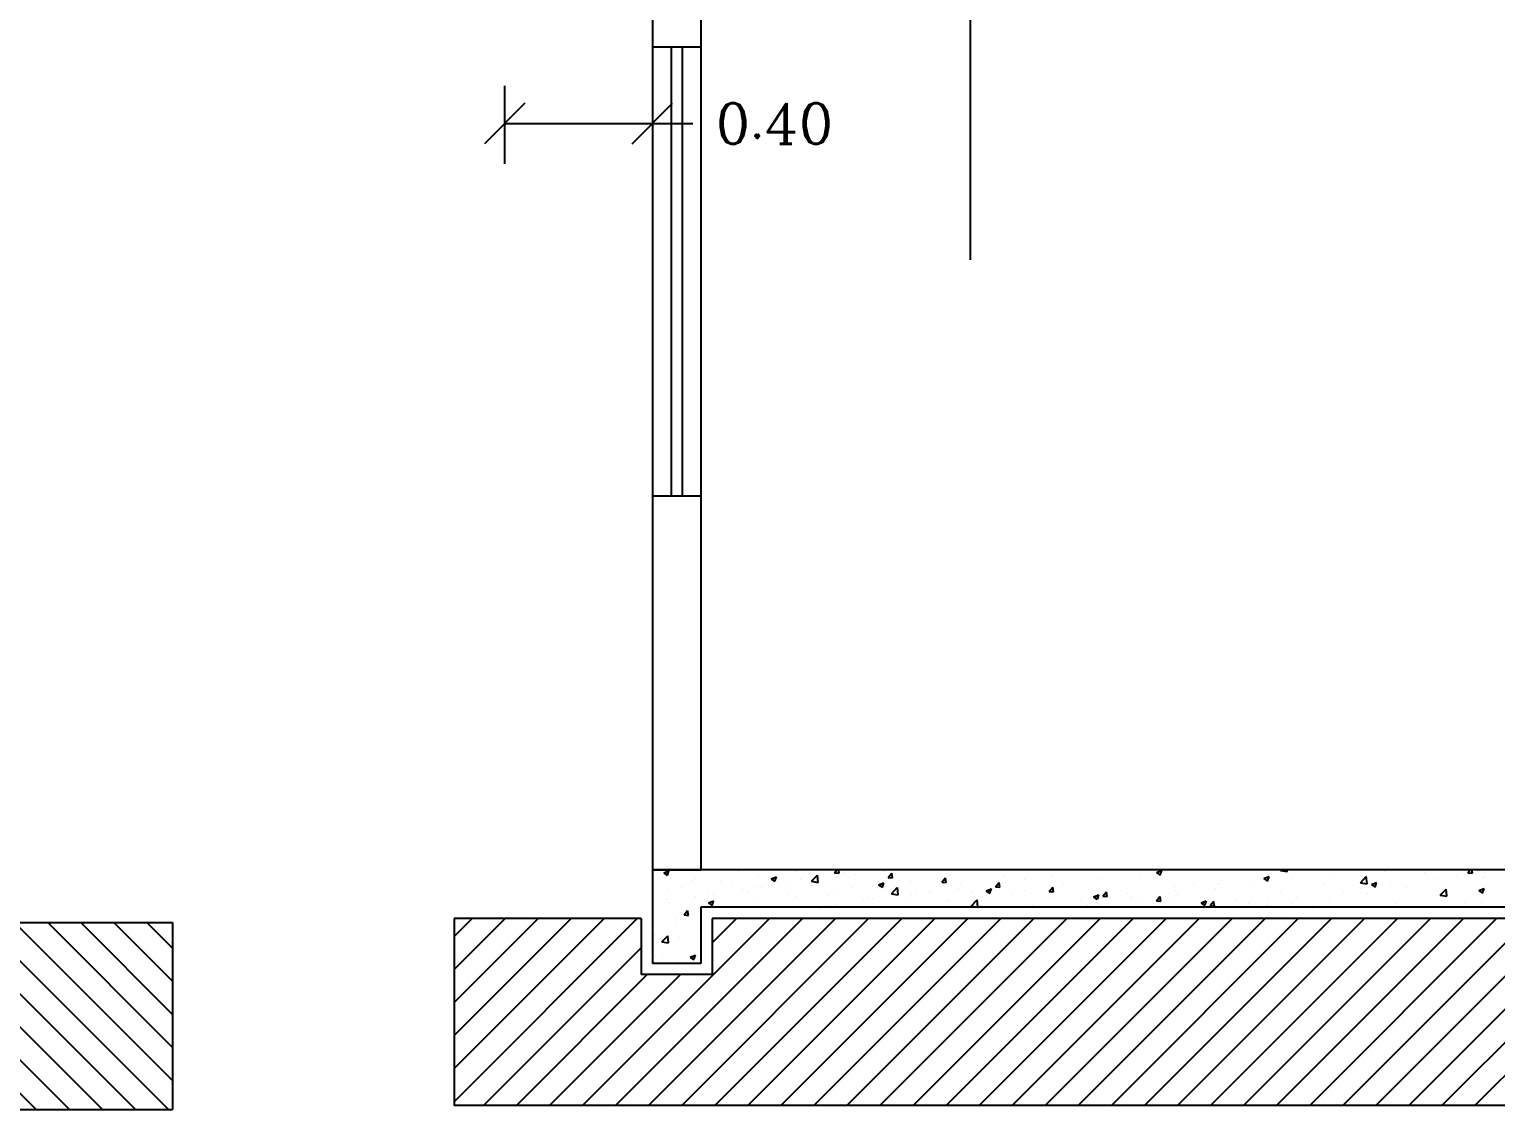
# Model space of a CAD drawing. Extents: x -79 to 141, y 7 to 81.
# Drawn here: x -50.599 to -46.678, y 41.644 to 44.532 of the extents above; entities that cross this region are included whole.
import ezdxf

# ---------------------------------------------------------------- set-up
doc = ezdxf.new("R2010")
doc.units = 0
doc.header["$LTSCALE"] = 10
doc.header["$MEASUREMENT"] = 0
doc.layers.get('0').update_dxf_attribs({"linetype": 'CONTINUOUS'})
doc.layers.get('DEFPOINTS').update_dxf_attribs({"linetype": 'CONTINUOUS'})
for name, color, linetype in [('CONCRETO', 5, 'CONTINUOUS'), ('COTAS', 244, 'CONTINUOUS'), ('PAREDE', 7, 'CONTINUOUS'), ('PAREDECORTE', 3, 'CONTINUOUS'), ('PORTA', 1, 'CONTINUOUS'), ('TERRENOEMCORTE', 244, 'CONTINUOUS')]:
    doc.layers.add(name, color=color, linetype=linetype)
doc.styles.get("Standard").update_dxf_attribs({"font": 'ROMANC.SHX'})
doc.dimstyles.get("Standard").update_dxf_attribs({"dimscale": 0.6, "dimtxt": 0.18, "dimasz": 0.18, "dimexe": 0.18, "dimexo": 0.25, "dimgap": 0.09, "dimtad": 0, "dimzin": 0, "dimdsep": 46, "dimtxsty": 'Standard', "dimblk1": 'OBLIQUE', "dimblk2": 'OBLIQUE', "dimsah": 1, "dimcen": 0.09, "dimclrd": 30, "dimclre": 30, "dimadec": 0, "dimazin": 0, "dimtfac": 1, "dimtdec": 4, "dimtofl": 0, "dimtmove": 0, "dimatfit": 3, "dimldrblk": 'OBLIQUE', "dimfxl": 1, "dimtolj": 1, "dimtzin": 0, "dimarcsym": 0})

# ---------------------------------------------------------------- blocks, each defined once
blk = doc.blocks.new('*X39')
at = {"color": 0, "linetype": 'Continuous', "ltscale": 0.05}
for p, q in [((-30.4972, 32.6185), (-30.9972, 33.1185)), ((-30.4088, 32.6185), (-30.9088, 33.1185)), ((-30.3204, 32.6185), (-30.8204, 33.1185)), ((-30.232, 32.6185), (-30.732, 33.1185)), ((-30.1436, 32.6185), (-30.6436, 33.1185)), ((-30.1331, 32.6964), (-30.5552, 33.1185)), ((-30.1331, 32.7848), (-30.4668, 33.1185)), ((-30.1331, 32.8732), (-30.3784, 33.1185)), ((-30.1331, 32.9616), (-30.29, 33.1185)), ((-30.1331, 33.05), (-30.2017, 33.1185))]:
    blk.add_line(p, q, dxfattribs=at)
blk = doc.blocks.new('_OBLIQUE')
at = {"color": 0, "linetype": 'ByBlock'}
blk.add_line((-0.5, -0.5), (0.5, 0.5), dxfattribs=at)
blk = doc.blocks.new('*D43')
at = {"color": 30, "linetype": 'ByBlock', "ltscale": 0.05}
for p, q in [((-27.2817, 34.8612), (-27.2817, 36.499)), ((-25.982, 36.1581), (-25.982, 36.499)), ((-27.2817, 36.391), (-26.8504, 36.391)), ((-25.982, 36.391), (-26.4133, 36.391))]:
    blk.add_line(p, q, dxfattribs=at)
at = {"layer": 'DEFPOINTS', "color": 0, "linetype": 'ByBlock', "ltscale": 0.05}
for p in [(-25.982, 36.391), (-25.982, 35.8581), (-27.2817, 34.5612)]:
    blk.add_point(p, dxfattribs=at)
at = {"color": 30, "linetype": 'ByBlock', "ltscale": 0.05, "xscale": 0.108, "yscale": 0.108, "zscale": 0.108, "rotation": 180}
blk.add_blockref('_OBLIQUE', (-27.2817, 36.391), dxfattribs=at)
at = {"color": 30, "linetype": 'ByBlock', "ltscale": 0.05, "xscale": 0.108, "yscale": 0.108, "zscale": 0.108}
blk.add_blockref('_OBLIQUE', (-25.982, 36.391), dxfattribs=at)
at = {"color": 0, "linetype": 'ByBlock', "ltscale": 0.05, "insert": (-26.6319, 36.391), "char_height": 0.108, "attachment_point": 5}
blk.add_mtext('\\A1;1.30', dxfattribs=at)
blk = doc.blocks.new('*D63')
at = {"color": 30, "linetype": 'ByBlock', "ltscale": 0.05}
for p, q in [((-28.5272, 35.3258), (-28.5272, 35.1173)), ((-28.1322, 35.28), (-28.1322, 35.1173)), ((-28.5272, 35.2253), (-28.1322, 35.2253)), ((-28.1322, 35.2253), (-28.0242, 35.2253))]:
    blk.add_line(p, q, dxfattribs=at)
at = {"layer": 'DEFPOINTS', "color": 0, "linetype": 'ByBlock', "ltscale": 0.05}
for p in [(-28.5272, 35.6258), (-28.1322, 35.58), (-28.1322, 35.2253)]:
    blk.add_point(p, dxfattribs=at)
at = {"color": 30, "linetype": 'ByBlock', "ltscale": 0.05, "xscale": 0.108, "yscale": 0.108, "zscale": 0.108, "rotation": 180}
blk.add_blockref('_OBLIQUE', (-28.5272, 35.2253), dxfattribs=at)
at = {"color": 30, "linetype": 'ByBlock', "ltscale": 0.05, "xscale": 0.108, "yscale": 0.108, "zscale": 0.108}
blk.add_blockref('_OBLIQUE', (-28.1322, 35.2253), dxfattribs=at)
at = {"color": 0, "linetype": 'ByBlock', "ltscale": 0.05, "insert": (-27.8056, 35.2253), "char_height": 0.108, "attachment_point": 5}
blk.add_mtext('\\A1;0.40', dxfattribs=at)
blk = doc.blocks.new('*X147')
at = {"color": 0, "linetype": 'Continuous', "ltscale": 0.05}
for p, q in [((-49.4632, 41.6652), (-48.9735, 42.1549)), ((-49.4632, 41.7536), (-49.0619, 42.1549)), ((-49.4632, 41.842), (-49.1503, 42.1549)), ((-49.4632, 41.9304), (-49.2387, 42.1549)), ((-49.4632, 42.0188), (-49.3271, 42.1549)), ((-49.4632, 42.1071), (-49.4155, 42.1549)), ((-49.12, 41.6549), (-48.62, 42.1549)), ((-49.0316, 41.6549), (-48.5316, 42.1549)), ((-48.9432, 41.6549), (-48.4432, 42.1549)), ((-48.8548, 41.6549), (-48.3548, 42.1549)), ((-48.7732, 42.09), (-48.7084, 42.1549)), ((-48.7664, 41.6549), (-48.2664, 42.1549)), ((-48.678, 41.6549), (-48.178, 42.1549)), ((-48.5896, 41.6549), (-48.0896, 42.1549)), ((-48.5012, 41.6549), (-48.0012, 42.1549)), ((-48.4129, 41.6549), (-47.9129, 42.1549)), ((-48.3245, 41.6549), (-47.8245, 42.1549)), ((-48.2361, 41.6549), (-47.7361, 42.1549)), ((-48.1477, 41.6549), (-47.6477, 42.1549)), ((-48.0593, 41.6549), (-47.5593, 42.1549)), ((-47.9709, 41.6549), (-47.4709, 42.1549)), ((-47.8825, 41.6549), (-47.3825, 42.1549)), ((-47.7941, 41.6549), (-47.2941, 42.1549)), ((-47.7058, 41.6549), (-47.2058, 42.1549)), ((-47.6174, 41.6549), (-47.1174, 42.1549)), ((-47.529, 41.6549), (-47.029, 42.1549)), ((-47.4406, 41.6549), (-46.9406, 42.1549)), ((-47.3522, 41.6549), (-46.8522, 42.1549)), ((-47.2638, 41.6549), (-46.7638, 42.1549)), ((-47.1754, 41.6549), (-46.6754, 42.1549)), ((-47.087, 41.6549), (-46.587, 42.1549)), ((-46.9986, 41.6549), (-46.4986, 42.1549)), ((-46.9103, 41.6549), (-46.4103, 42.1549)), ((-46.8219, 41.6549), (-46.3219, 42.1549)), ((-46.7335, 41.6549), (-46.2335, 42.1549)), ((-49.3851, 41.6549), (-48.9632, 42.0768)), ((-49.2967, 41.6549), (-48.9467, 42.0049)), ((-49.2084, 41.6549), (-48.8584, 42.0049))]:
    blk.add_line(p, q, dxfattribs=at)
blk = doc.blocks.new('*X148')
at = {"color": 0, "linetype": 'Continuous', "ltscale": 0.05}
for p, q in [((-48.9029, 42.2773), (-48.8889, 42.2827)), ((-48.9029, 42.2773), (-48.893, 42.2706)), ((-48.8929, 42.2706), (-48.8889, 42.2827)), ((-48.8921, 42.2772), (-48.8921, 42.2772)), ((-48.8421, 42.2838), (-48.8421, 42.2838)), ((-48.7039, 42.2849), (-48.7028, 42.2847)), ((-48.7028, 42.2847), (-48.7028, 42.2849)), ((-48.701, 42.2829), (-48.701, 42.2829)), ((-48.5483, 42.2794), (-48.5483, 42.2794)), ((-48.446, 42.2772), (-48.4396, 42.2849)), ((-48.446, 42.2772), (-48.4341, 42.2762)), ((-48.434, 42.2762), (-48.4356, 42.2849)), ((-48.4198, 42.279), (-48.4198, 42.279)), ((-48.3147, 42.2812), (-48.3147, 42.2812)), ((-48.3026, 42.2646), (-48.2929, 42.2761)), ((-48.2906, 42.2636), (-48.2929, 42.2762)), ((-48.0366, 42.2838), (-48.0366, 42.2838)), ((-47.6304, 42.2719), (-47.6304, 42.2719)), ((-47.5852, 42.2777), (-47.5712, 42.2831)), ((-47.5852, 42.2777), (-47.5752, 42.271)), ((-47.5752, 42.2711), (-47.5711, 42.2832)), ((-47.2851, 42.2729), (-47.2851, 42.2729)), ((-47.253, 42.2837), (-47.2518, 42.2849)), ((-47.253, 42.2837), (-47.2352, 42.2809)), ((-47.2352, 42.2809), (-47.2356, 42.2849)), ((-47.235, 42.2795), (-47.235, 42.2795)), ((-47.1187, 42.2763), (-47.1187, 42.2763)), ((-46.9743, 42.2811), (-46.9743, 42.2811)), ((-46.8676, 42.2766), (-46.8676, 42.2766)), ((-46.7608, 42.2721), (-46.7608, 42.2721)), ((-46.7523, 42.277), (-46.7458, 42.2849)), ((-46.7523, 42.277), (-46.7404, 42.276)), ((-46.7403, 42.276), (-46.742, 42.2849)), ((-46.7077, 42.2769), (-46.7077, 42.2769)), ((-48.8929, 42.2332), (-48.8929, 42.2332)), ((-48.8559, 42.2376), (-48.8559, 42.2376)), ((-48.8283, 42.2556), (-48.8283, 42.2556)), ((-48.8177, 42.2629), (-48.8177, 42.2629)), ((-48.752, 42.2526), (-48.752, 42.2526)), ((-48.7215, 42.2511), (-48.7215, 42.2511)), ((-48.6531, 42.239), (-48.6531, 42.239)), ((-48.6493, 42.2666), (-48.6493, 42.2666)), ((-48.6426, 42.2381), (-48.6426, 42.2381)), ((-48.6155, 42.2613), (-48.6015, 42.2667)), ((-48.6155, 42.2613), (-48.6055, 42.2546)), ((-48.6147, 42.2466), (-48.6147, 42.2466)), ((-48.6055, 42.2546), (-48.6014, 42.2667)), ((-48.5668, 42.248), (-48.5668, 42.248)), ((-48.5365, 42.259), (-48.5365, 42.259)), ((-48.508, 42.2421), (-48.508, 42.2421)), ((-48.5072, 42.2544), (-48.4916, 42.2706)), ((-48.5072, 42.2544), (-48.4894, 42.2516)), ((-48.4894, 42.2516), (-48.4916, 42.2706)), ((-48.4405, 42.2647), (-48.4405, 42.2647)), ((-48.4012, 42.2375), (-48.4012, 42.2375)), ((-48.3904, 42.2713), (-48.3904, 42.2713)), ((-48.3442, 42.2419), (-48.3442, 42.2419)), ((-48.3281, 42.2453), (-48.3141, 42.2506)), ((-48.3281, 42.2453), (-48.3181, 42.2386)), ((-48.3181, 42.2386), (-48.314, 42.2507)), ((-48.3026, 42.2646), (-48.2906, 42.2636)), ((-48.2944, 42.233), (-48.2944, 42.233)), ((-48.2937, 42.2213), (-48.2782, 42.2375)), ((-48.2759, 42.2185), (-48.2781, 42.2375)), ((-48.2431, 42.2547), (-48.2431, 42.2547)), ((-48.1591, 42.2521), (-48.1495, 42.2636)), ((-48.1591, 42.2521), (-48.1471, 42.2511)), ((-48.1471, 42.2511), (-48.1494, 42.2636)), ((-48.1393, 42.2697), (-48.1393, 42.2697)), ((-48.1152, 42.2355), (-48.1152, 42.2355)), ((-48.1102, 42.2491), (-48.1102, 42.2491)), ((-48.0406, 42.2293), (-48.0266, 42.2346)), ((-48.0306, 42.2226), (-48.0266, 42.2347)), ((-48.0156, 42.2395), (-48.006, 42.251)), ((-48.0156, 42.2395), (-48.0037, 42.2385)), ((-48.0037, 42.2385), (-48.006, 42.2511)), ((-47.9935, 42.2691), (-47.9935, 42.2691)), ((-47.9889, 42.2522), (-47.9889, 42.2522)), ((-47.9388, 42.2588), (-47.9388, 42.2588)), ((-47.8722, 42.227), (-47.8626, 42.2385)), ((-47.8631, 42.2687), (-47.8631, 42.2687)), ((-47.8602, 42.226), (-47.8625, 42.2385)), ((-47.8341, 42.245), (-47.8341, 42.245)), ((-47.7314, 42.2591), (-47.7314, 42.2591)), ((-47.5372, 42.2397), (-47.5372, 42.2397)), ((-47.4872, 42.2463), (-47.4872, 42.2463)), ((-47.4263, 42.2344), (-47.4263, 42.2344)), ((-47.4186, 42.2498), (-47.4186, 42.2498)), ((-47.4114, 42.2562), (-47.4114, 42.2562)), ((-47.3252, 42.2472), (-47.3252, 42.2472)), ((-47.302, 42.2699), (-47.302, 42.2699)), ((-47.2977, 42.2617), (-47.2837, 42.2671)), ((-47.2977, 42.2617), (-47.2878, 42.255)), ((-47.2878, 42.2551), (-47.2837, 42.2671)), ((-47.2214, 42.2622), (-47.2214, 42.2622)), ((-47.1374, 42.246), (-47.1374, 42.246)), ((-47.0396, 42.2506), (-47.024, 42.2668)), ((-47.0396, 42.2506), (-47.0218, 42.2478)), ((-47.0355, 42.2338), (-47.0355, 42.2338)), ((-47.0217, 42.2478), (-47.0239, 42.2668)), ((-47.0208, 42.266), (-47.0208, 42.266)), ((-47.0103, 42.2457), (-46.9963, 42.2511)), ((-47.0103, 42.2457), (-47.0004, 42.239)), ((-47.0003, 42.239), (-46.9963, 42.2511)), ((-46.9598, 42.2437), (-46.9598, 42.2437)), ((-46.9162, 42.2375), (-46.9162, 42.2375)), ((-46.8335, 42.2604), (-46.8335, 42.2604)), ((-46.8261, 42.2175), (-46.8105, 42.2337)), ((-46.8135, 42.2516), (-46.8135, 42.2516)), ((-46.8083, 42.2147), (-46.8105, 42.2337)), ((-46.7834, 42.267), (-46.7834, 42.267)), ((-46.7229, 42.2297), (-46.7089, 42.2351)), ((-46.7129, 42.223), (-46.7088, 42.2351)), ((-46.7125, 42.2644), (-46.7125, 42.2644)), ((-46.7111, 42.236), (-46.7111, 42.236)), ((-48.8947, 42.2049), (-48.8947, 42.2049)), ((-48.8864, 42.1989), (-48.8864, 42.1989)), ((-48.8189, 42.2148), (-48.8189, 42.2148)), ((-48.7861, 42.2287), (-48.7861, 42.2287)), ((-48.7835, 42.1968), (-48.7695, 42.2022)), ((-48.7835, 42.1968), (-48.7736, 42.1901)), ((-48.7735, 42.1901), (-48.7695, 42.2022)), ((-48.7697, 42.2189), (-48.7697, 42.2189)), ((-48.6926, 42.2315), (-48.6926, 42.2315)), ((-48.6793, 42.2242), (-48.6793, 42.2242)), ((-48.6517, 42.2001), (-48.6517, 42.2001)), ((-48.5726, 42.2197), (-48.5726, 42.2197)), ((-48.5507, 42.2129), (-48.5507, 42.2129)), ((-48.4658, 42.2152), (-48.4658, 42.2152)), ((-48.4468, 42.2279), (-48.4468, 42.2279)), ((-48.3673, 42.2023), (-48.3673, 42.2023)), ((-48.359, 42.2107), (-48.359, 42.2107)), ((-48.3434, 42.209), (-48.3434, 42.209)), ((-48.2937, 42.2213), (-48.2759, 42.2185)), ((-48.2523, 42.2062), (-48.2523, 42.2062)), ((-48.241, 42.219), (-48.241, 42.219)), ((-48.2268, 42.229), (-48.2268, 42.229)), ((-48.1909, 42.2256), (-48.1909, 42.2256)), ((-48.1877, 42.2285), (-48.1877, 42.2285)), ((-48.1455, 42.2017), (-48.1455, 42.2017)), ((-48.1417, 42.2032), (-48.1417, 42.2032)), ((-48.0809, 42.224), (-48.0809, 42.224)), ((-48.0803, 42.1881), (-48.0647, 42.2044)), ((-48.0625, 42.1854), (-48.0647, 42.2044)), ((-48.0406, 42.2293), (-48.0307, 42.2225)), ((-48.039, 42.2172), (-48.039, 42.2172)), ((-48.0387, 42.1971), (-48.0387, 42.1971)), ((-47.9741, 42.2195), (-47.9741, 42.2195)), ((-47.938, 42.23), (-47.938, 42.23)), ((-47.8722, 42.227), (-47.8602, 42.226)), ((-47.8674, 42.215), (-47.8674, 42.215)), ((-47.7894, 42.2065), (-47.7894, 42.2065)), ((-47.7606, 42.2105), (-47.7606, 42.2105)), ((-47.7532, 42.2132), (-47.7392, 42.2186)), ((-47.7532, 42.2132), (-47.7433, 42.2065)), ((-47.7432, 42.2066), (-47.7392, 42.2187)), ((-47.7393, 42.2131), (-47.7393, 42.2131)), ((-47.7287, 42.2144), (-47.7191, 42.2259)), ((-47.7287, 42.2144), (-47.7168, 42.2134)), ((-47.7168, 42.2134), (-47.7191, 42.226)), ((-47.6635, 42.223), (-47.6635, 42.223)), ((-47.6539, 42.206), (-47.6539, 42.206)), ((-47.6519, 42.2098), (-47.6519, 42.2098)), ((-47.6328, 42.2053), (-47.6328, 42.2053)), ((-47.5853, 42.2019), (-47.5757, 42.2134)), ((-47.5853, 42.2019), (-47.5733, 42.2009)), ((-47.5733, 42.2009), (-47.5756, 42.2134)), ((-47.5471, 42.2015), (-47.5471, 42.2015)), ((-47.5352, 42.2298), (-47.5352, 42.2298)), ((-47.529, 42.2203), (-47.529, 42.2203)), ((-47.4658, 42.1972), (-47.4518, 42.2026)), ((-47.4658, 42.1972), (-47.4558, 42.1905)), ((-47.4558, 42.1905), (-47.4517, 42.2026)), ((-47.4418, 42.1893), (-47.4322, 42.2008)), ((-47.4403, 42.1969), (-47.4403, 42.1969)), ((-47.4299, 42.1883), (-47.4322, 42.2009)), ((-47.3707, 42.2059), (-47.3707, 42.2059)), ((-47.3377, 42.194), (-47.3377, 42.194)), ((-47.2877, 42.2006), (-47.2877, 42.2006)), ((-47.254, 42.226), (-47.254, 42.226)), ((-47.2238, 42.1956), (-47.2238, 42.1956)), ((-47.2119, 42.2105), (-47.2119, 42.2105)), ((-47.1211, 42.2097), (-47.1211, 42.2097)), ((-47.0856, 42.2272), (-47.0856, 42.2272)), ((-47.0201, 42.2225), (-47.0201, 42.2225)), ((-46.9444, 42.196), (-46.9444, 42.196)), ((-46.8277, 42.216), (-46.8277, 42.216)), ((-46.8261, 42.2175), (-46.8083, 42.2147)), ((-46.7603, 42.198), (-46.7603, 42.198)), ((-46.7229, 42.2297), (-46.7129, 42.223)), ((-46.7149, 42.1978), (-46.7149, 42.1978)), ((-48.8583, 42.171), (-48.8583, 42.171)), ((-48.8486, 42.1644), (-48.839, 42.1759)), ((-48.8486, 42.1644), (-48.8367, 42.1634)), ((-48.8366, 42.1634), (-48.8389, 42.1759)), ((-48.7544, 42.186), (-48.7544, 42.186)), ((-48.4931, 42.1858), (-48.4931, 42.1858)), ((-48.4854, 42.1849), (-48.4821, 42.1861)), ((-48.4825, 42.1849), (-48.4821, 42.1862)), ((-48.4601, 42.189), (-48.4601, 42.189)), ((-48.443, 42.1924), (-48.443, 42.1924)), ((-48.2456, 42.1882), (-48.2456, 42.1882)), ((-48.0803, 42.1881), (-48.0625, 42.1854)), ((-47.932, 42.1926), (-47.932, 42.1926)), ((-47.9157, 42.1899), (-47.9157, 42.1899)), ((-47.8252, 42.1881), (-47.8252, 42.1881)), ((-47.7685, 42.1898), (-47.7685, 42.1898)), ((-47.7339, 42.1925), (-47.7339, 42.1925)), ((-47.4873, 42.1859), (-47.4873, 42.1859)), ((-47.4418, 42.1893), (-47.4299, 42.1883)), ((-47.3336, 42.1924), (-47.3336, 42.1924)), ((-47.2916, 42.1849), (-47.2887, 42.1883)), ((-47.2881, 42.1849), (-47.2887, 42.1883)), ((-47.2268, 42.1879), (-47.2268, 42.1879)), ((-47.1688, 42.1849), (-47.1643, 42.1866)), ((-47.1649, 42.1849), (-47.1643, 42.1866)), ((-46.836, 42.1881), (-46.836, 42.1881)), ((-46.816, 42.185), (-46.816, 42.185)), ((-48.8715, 42.136), (-48.8715, 42.136)), ((-48.8681, 42.1539), (-48.8681, 42.1539)), ((-48.81, 42.1289), (-48.81, 42.1289)), ((-48.9266, 42.1089), (-48.9266, 42.1089)), ((-48.9076, 42.0926), (-48.892, 42.1089)), ((-48.9076, 42.0926), (-48.8898, 42.0899)), ((-48.8897, 42.0899), (-48.8919, 42.1089)), ((-48.8607, 42.1044), (-48.8607, 42.1044)), ((-48.9242, 42.0571), (-48.9242, 42.0571)), ((-48.907, 42.0517), (-48.907, 42.0517)), ((-48.8632, 42.0378), (-48.8632, 42.0378)), ((-48.8322, 42.0518), (-48.8182, 42.0571)), ((-48.8322, 42.0518), (-48.8222, 42.045)), ((-48.8222, 42.0451), (-48.8182, 42.0572))]:
    blk.add_line(p, q, dxfattribs=at)

msp = doc.modelspace()

# ---------------------------------------------------------------- linework, layer by layer
at = {"layer": 'CONCRETO', "color": 5, "linetype": 'Continuous', "ltscale": 0.3}
for p, q in [((-42.93319, 42.28487), (-48.93319, 42.28487)), ((-48.93319, 42.28487), (-48.93319, 42.03487)), ((-45.90319, 42.18487), (-48.80319, 42.18487)), ((-48.80319, 42.18487), (-48.80319, 42.03487)), ((-48.80319, 42.03487), (-48.93319, 42.03487))]:
    msp.add_line(p, q, dxfattribs=at)
at = {"layer": 'PAREDE', "color": 3, "linetype": 'Continuous', "ltscale": 0.05}
msp.add_line((-48.93319, 42.28487), (-48.80319, 42.28487), dxfattribs=at)
at = {"layer": 'PAREDECORTE', "color": 3, "linetype": 'Continuous', "ltscale": 0.3}
for p, q in [((-48.93319, 44.63487), (-48.93319, 44.48487)), ((-48.80319, 44.63487), (-48.80319, 44.48487)), ((-48.93319, 44.48487), (-48.80319, 44.48487)), ((-48.93319, 43.28487), (-48.93319, 42.28487)), ((-48.93319, 43.28487), (-48.80319, 43.28487)), ((-48.80319, 43.28487), (-48.80319, 42.28487))]:
    msp.add_line(p, q, dxfattribs=at)
at = {"layer": 'PORTA', "color": 244, "linetype": 'Continuous', "ltscale": 0.3}
for p, q in [((-48.93319, 44.48487), (-48.93319, 43.28487)), ((-48.80319, 44.48487), (-48.80319, 43.28487))]:
    msp.add_line(p, q, dxfattribs=at)
at = {"layer": 'PORTA', "color": 1, "linetype": 'Continuous', "ltscale": 0.3}
for p, q in [((-48.88319, 44.48487), (-48.88319, 43.28487)), ((-48.85319, 44.48487), (-48.85319, 43.28487))]:
    msp.add_line(p, q, dxfattribs=at)
at = {"layer": 'TERRENOEMCORTE', "color": 244, "linetype": 'Continuous', "ltscale": 0.3}
for p, q in [((-49.46319, 42.15487), (-49.46319, 41.65487)), ((-48.96319, 42.15487), (-49.46319, 42.15487)), ((-48.96319, 42.15487), (-48.96319, 42.00487)), ((-45.93319, 42.15487), (-48.77319, 42.15487)), ((-48.77319, 42.15487), (-48.77319, 42.00487)), ((-51.29779, 42.14391), (-50.21656, 42.14391)), ((-50.21656, 42.14391), (-50.21656, 41.64391)), ((-48.77319, 42.00487), (-48.96319, 42.00487)), ((-42.40319, 41.65487), (-49.46319, 41.65487)), ((-57.85779, 41.64391), (-50.21656, 41.64391))]:
    msp.add_line(p, q, dxfattribs=at)

# ---------------------------------------------------------------- block references
at = {"layer": 'COTAS', "color": 30, "linetype": 'Continuous', "ltscale": 0.05}
msp.add_blockref('*X148', (0, 0), dxfattribs=at)
at = {"layer": 'COTAS', "linetype": 'Continuous', "ltscale": 0.05}
msp.add_blockref('*X147', (0, 0), dxfattribs=at)
at = {"layer": 'COTAS', "color": 244, "linetype": 'Continuous', "ltscale": 0.05}
msp.add_blockref('*X39', (-20.08342, 9.02544), dxfattribs=at)

# ---------------------------------------------------------------- dimensions: what is measured, and where the dimension line sits
for base, p1, p2, picture, middle in [((-46.78307, 45.44585), (-48.08274, 43.6161), (-46.78307, 44.91301), '*D43', (-47.4329, 45.44585)), ((-48.93319, 44.28015), (-49.32826, 44.68072), (-48.93319, 44.63487), '*D63', (-48.60662, 44.28015))]:
    dim = msp.add_linear_dim(base=base, p1=p1, p2=p2, dimstyle='Standard', override={"dimexo": 0.5}, dxfattribs=at)
    dim.commit()
    dim.dimension.update_dxf_attribs({"geometry": picture, "text_midpoint": middle, "insert": (-20.80103, 9.05489)})

doc.saveas('drawing.dxf')
